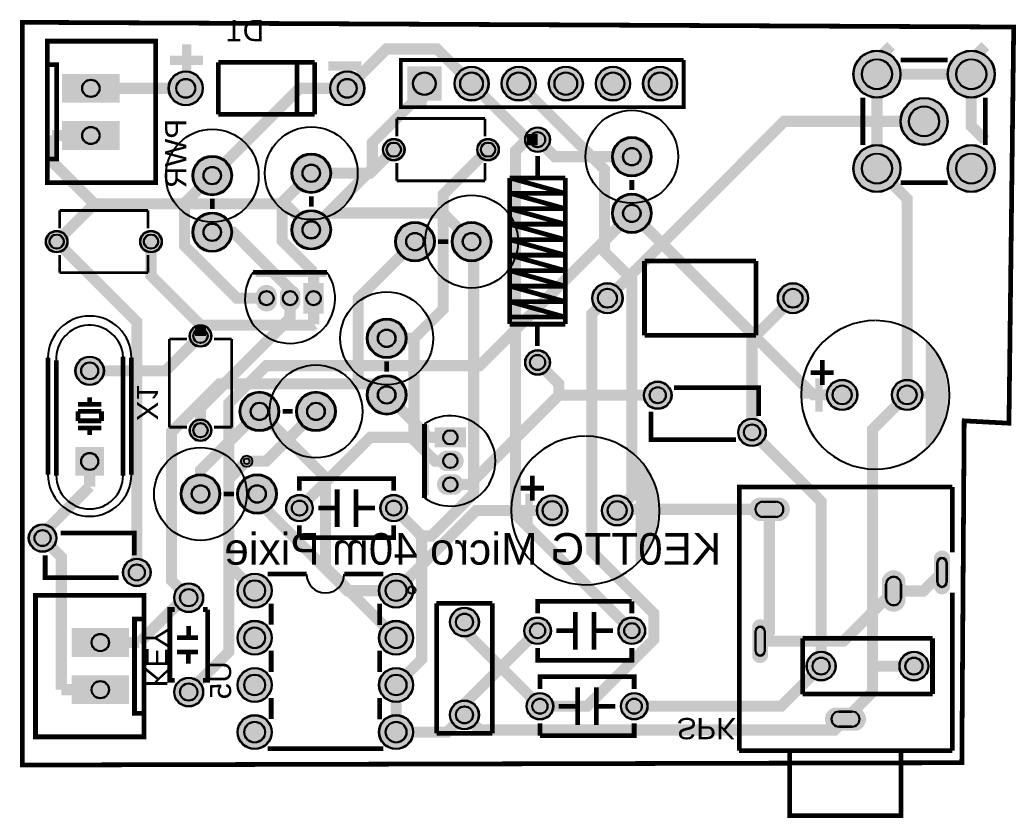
# Model space of a CAD drawing. Header units: millimetres. Extents: x 12.8 to 66.4, y 49.6 to 92.6.
import ezdxf

# ---------------------------------------------------------------- set-up
doc = ezdxf.new("R2010")
doc.units = ezdxf.units.MM
for name, color, linetype, true_color in [('BoardOutLine', 7, 'Continuous', 0xff00ff), ('BottomLayer', 7, 'Continuous', 0x0000ff), ('BottomSilkLayer', 7, 'Continuous', 0x66cc33), ('BottomSolderMaskLayer', 7, 'Continuous', 0xaa00ff), ('Document', 7, 'Continuous', 0xffffff), ('Hole', 7, 'Continuous', 0x222222), ('Multi-Layer', 7, 'Continuous', 0xc0c0c0), ('TopLayer', 7, 'Continuous', 0xff0000), ('TopSilkLayer', 7, 'Continuous', 0xffcc00), ('TopSolderMaskLayer', 7, 'Continuous', 0x800080)]:
    doc.layers.add(name, color=color, linetype=linetype, true_color=true_color)
doc.styles.get("Standard").update_dxf_attribs({"font": 'arial.ttf'})

msp = doc.modelspace()

# ---------------------------------------------------------------- hatches: boundary and pattern name
at = {"layer": 'BottomSolderMaskLayer'}
for points in [[(57.653, 89.662, 1), (60.204, 89.662, 1)], [(62.733, 89.662, 1), (65.284, 89.662, 1)], [(15.024, 89.675), (15.024, 88.125), (18.124, 88.125), (18.124, 89.675)], [(20.76, 88.9, 1), (22.61, 88.9, 1)], [(29.46, 88.9, 1), (31.31, 88.9, 1)], [(33.619, 90.08), (35.469, 90.08), (35.469, 88.229), (33.619, 88.229)], [(36.159, 89.154, 1), (38.009, 89.154, 1)], [(38.699, 89.154, 1), (40.549, 89.154, 1)], [(41.239, 89.154, 1), (43.089, 89.154, 1)], [(43.779, 89.154, 1), (45.629, 89.154, 1)], [(46.319, 89.154, 1), (48.169, 89.154, 1)], [(60.192, 87.122, 1), (62.743, 87.122, 1)], [(15.024, 87.135), (15.024, 85.585), (18.124, 85.585), (18.124, 87.135)], [(39.965, 86.137, 1), (41.315, 86.137, 1)], [(32.305, 85.598, 1), (33.481, 85.598, 1)], [(37.385, 85.598, 1), (38.561, 85.598, 1)], [(44.653, 85.217, 1), (46.787, 85.217, 1)], [(27.381, 84.328, 1), (29.515, 84.328, 1)], [(57.653, 84.582, 1), (60.204, 84.582, 1)], [(62.733, 84.582, 1), (65.284, 84.582, 1)], [(22.047, 84.201, 1), (24.181, 84.201, 1)], [(44.653, 82.169, 1), (46.787, 82.169, 1)], [(22.047, 81.153, 1), (24.181, 81.153, 1)], [(27.381, 81.28, 1), (29.515, 81.28, 1)], [(32.969, 80.645, 1), (35.103, 80.645, 1)], [(36.017, 80.645, 1), (38.151, 80.645, 1)], [(14.144, 80.645, 1), (15.32, 80.645, 1)], [(19.224, 80.645, 1), (20.4, 80.645, 1)], [(29.125, 76.772), (28.025, 76.772), (28.025, 78.423), (29.125, 78.423)], [(43.578, 77.597, 1), (45.228, 77.597, 1)], [(53.578, 77.597, 1), (55.228, 77.597, 1)], [(26.585, 77.313, -0.785398), (25.485, 77.313), (25.485, 77.881, -0.785398), (26.585, 77.881)], [(27.855, 77.313, -0.785398), (26.755, 77.313), (26.755, 77.881, -0.785398), (27.855, 77.881)], [(31.445, 75.438, 1), (33.579, 75.438, 1)], [(21.891, 75.565, 1), (23.067, 75.565, 1)], [(39.965, 74.137, 1), (41.315, 74.137, 1)], [(15.735, 73.687, 1), (17.285, 73.687, 1)], [(31.445, 72.39, 1), (33.579, 72.39, 1)], [(46.367, 72.374, 1), (47.867, 72.374, 1)], [(56.226, 72.39, 1), (57.876, 72.39, 1)], [(59.726, 72.39, 1), (61.377, 72.39, 1)], [(24.587, 71.501, 1), (26.721, 71.501, 1)], [(27.635, 71.501, 1), (29.769, 71.501, 1)], [(21.891, 70.485, 1), (23.067, 70.485, 1)], [(51.447, 70.374, 1), (52.947, 70.374, 1)], [(36.78, 70.646), (36.78, 69.562), (35.102, 69.562), (35.102, 70.646)], [(17.285, 68.032), (17.285, 69.583), (15.735, 69.583), (15.735, 68.032)], [(36.229, 69.385, -0.785398), (36.229, 68.284), (35.653, 68.284, -0.785398), (35.653, 69.385)], [(21.412, 67.056, 1), (23.546, 67.056, 1)], [(24.46, 67.056, 1), (26.594, 67.056, 1)], [(36.229, 68.115, -0.785398), (36.229, 67.014), (35.653, 67.014, -0.785398), (35.653, 68.115)], [(27.088, 66.294, 1), (28.538, 66.294, 1)], [(32.168, 66.294, 1), (33.618, 66.294, 1)], [(40.605, 66.167, 1), (42.255, 66.167, 1)], [(44.105, 66.167, 1), (45.756, 66.167, 1)], [(53.744, 66.854, -0.785398), (53.744, 65.603), (52.518, 65.603, -0.785398), (52.518, 66.854)], [(13.22, 64.679, 1), (14.72, 64.679, 1)], [(62.856, 61.979, -0.785398), (62.006, 61.979), (62.006, 63.68, -0.785398), (62.856, 63.68)], [(18.3, 62.829, 1), (19.8, 62.829, 1)], [(60.447, 61.203, -0.785398), (59.197, 61.203), (59.197, 62.454, -0.785398), (60.447, 62.454)], [(24.475, 61.849, 1), (26.325, 61.849, 1)], [(32.095, 61.849, 1), (33.945, 61.849, 1)], [(21.057, 61.468, 1), (22.631, 61.468, 1)], [(35.916, 60.158, 1), (37.49, 60.158, 1)], [(24.475, 59.309, 1), (26.325, 59.309, 1)], [(32.095, 59.309, 1), (33.945, 59.309, 1)], [(39.915, 59.69, 1), (41.365, 59.69, 1)], [(44.995, 59.69, 1), (46.445, 59.69, 1)], [(53.057, 58.279, -0.785398), (52.206, 58.279), (52.206, 59.981, -0.785398), (53.057, 59.981)], [(18.632, 58.28), (18.632, 59.83), (15.532, 59.83), (15.532, 58.28)], [(55.133, 57.785, 1), (56.708, 57.785, 1)], [(60.133, 57.785, 1), (61.708, 57.785, 1)], [(24.475, 56.769, 1), (26.325, 56.769, 1)], [(32.095, 56.769, 1), (33.945, 56.769, 1)], [(18.632, 55.74), (18.632, 57.29), (15.532, 57.29), (15.532, 55.74)], [(21.057, 56.388, 1), (22.631, 56.388, 1)], [(35.916, 55.158, 1), (37.49, 55.158, 1)], [(40.042, 55.626, 1), (41.492, 55.626, 1)], [(45.122, 55.626, 1), (46.572, 55.626, 1)], [(57.844, 55.555, -0.785398), (57.844, 54.304), (56.618, 54.304, -0.785398), (56.618, 55.555)], [(24.475, 54.229, 1), (26.325, 54.229, 1)], [(32.095, 54.229, 1), (33.945, 54.229, 1)]]:
    msp.add_hatch(color=256, dxfattribs=at).paths.add_polyline_path(points)
at = {"layer": 'Document'}
for points in [[(21.99, 89.493), (21.99, 91.271), (21.482, 91.271), (21.482, 89.493)], [(22.62, 90.659), (20.842, 90.659), (20.842, 90.151), (22.62, 90.151)], [(31.137, 90.351), (29.359, 90.351), (29.359, 89.843), (31.137, 89.843)], [(29.265, 78.747), (25.455, 78.747), (25.455, 79.001), (29.265, 79.001)], [(55.601, 72.89), (55.601, 71.49), (56.001, 71.49), (56.001, 73.09), (56.001, 73.29), (55.601, 73.29)], [(56.301, 72.59), (54.901, 72.59), (54.901, 72.19), (56.501, 72.19), (56.701, 72.19), (56.701, 72.59)], [(62.301, 72.59), (60.901, 72.59), (60.901, 72.19), (62.501, 72.19), (62.701, 72.19), (62.701, 72.59)], [(34.791, 70.794), (34.791, 66.984), (34.537, 66.984), (34.537, 70.794)], [(39.98, 66.667), (39.98, 65.267), (40.38, 65.267), (40.38, 66.867), (40.38, 67.067), (39.98, 67.067)], [(40.68, 66.367), (39.28, 66.367), (39.28, 65.967), (40.88, 65.967), (41.08, 65.967), (41.08, 66.367)], [(46.68, 66.367), (45.28, 66.367), (45.28, 65.967), (46.88, 65.967), (47.08, 65.967), (47.08, 66.367)], [(54.101, 53.228), (54.101, 49.728), (54.102, 49.712), (54.106, 49.695), (54.111, 49.68), (54.118, 49.665), (54.128, 49.651), (54.139, 49.638), (54.151, 49.627), (54.165, 49.618), (54.18, 49.611), (54.195, 49.606), (54.212, 49.602), (54.228, 49.601), (60.228, 49.601), (60.245, 49.602), (60.261, 49.606), (60.277, 49.611), (60.292, 49.618), (60.306, 49.627), (60.318, 49.638), (60.329, 49.651), (60.338, 49.665), (60.346, 49.68), (60.351, 49.695), (60.354, 49.712), (60.355, 49.728), (60.355, 53.228), (60.354, 53.245), (60.351, 53.261), (60.346, 53.277), (60.338, 53.292), (60.329, 53.306), (60.318, 53.318), (60.306, 53.329), (60.292, 53.338), (60.277, 53.346), (60.261, 53.351), (60.245, 53.354), (60.228, 53.355), (60.212, 53.354), (60.195, 53.351), (60.18, 53.346), (60.165, 53.338), (60.151, 53.329), (60.139, 53.318), (60.128, 53.306), (60.118, 53.292), (60.111, 53.277), (60.106, 53.261), (60.102, 53.245), (60.101, 53.228), (60.101, 49.855), (54.355, 49.855), (54.355, 53.228), (54.354, 53.245), (54.351, 53.261), (54.346, 53.277), (54.338, 53.292), (54.329, 53.306), (54.318, 53.318), (54.306, 53.329), (54.292, 53.338), (54.277, 53.346), (54.261, 53.351), (54.245, 53.354), (54.228, 53.355), (54.212, 53.354), (54.195, 53.351), (54.18, 53.346), (54.165, 53.338), (54.151, 53.329), (54.139, 53.318), (54.128, 53.306), (54.118, 53.292), (54.111, 53.277), (54.106, 53.261), (54.102, 53.245), (54.101, 53.228)]]:
    msp.add_hatch(color=256, dxfattribs=at).paths.add_polyline_path(points)
at = {"layer": 'Multi-Layer'}
for points in [[(57.678, 89.662, 1), (60.178, 89.662, 1)], [(62.758, 89.662, 1), (65.258, 89.662, 1)], [(15.074, 89.662), (15.074, 88.138), (18.074, 88.138), (18.074, 89.662)], [(20.785, 88.9, 1), (22.585, 88.9, 1)], [(29.485, 88.9, 1), (31.285, 88.9, 1)], [(33.644, 90.054), (35.444, 90.054), (35.444, 88.254), (33.644, 88.254)], [(36.184, 89.154, 1), (37.984, 89.154, 1)], [(38.724, 89.154, 1), (40.524, 89.154, 1)], [(41.264, 89.154, 1), (43.064, 89.154, 1)], [(43.804, 89.154, 1), (45.604, 89.154, 1)], [(46.344, 89.154, 1), (48.144, 89.154, 1)], [(60.218, 87.122, 1), (62.718, 87.122, 1)], [(15.074, 87.122), (15.074, 85.598), (18.074, 85.598), (18.074, 87.122)], [(39.99, 86.137, 1), (41.29, 86.137, 1)], [(32.331, 85.598, 1), (33.456, 85.598, 1)], [(37.411, 85.598, 1), (38.536, 85.598, 1)], [(44.704, 85.217, 1), (46.736, 85.217, 1)], [(27.432, 84.328, 1), (29.464, 84.328, 1)], [(57.678, 84.582, 1), (60.178, 84.582, 1)], [(62.758, 84.582, 1), (65.258, 84.582, 1)], [(22.098, 84.201, 1), (24.13, 84.201, 1)], [(44.704, 82.169, 1), (46.736, 82.169, 1)], [(22.098, 81.153, 1), (24.13, 81.153, 1)], [(27.432, 81.28, 1), (29.464, 81.28, 1)], [(33.02, 80.645, 1), (35.052, 80.645, 1)], [(36.068, 80.645, 1), (38.1, 80.645, 1)], [(14.17, 80.645, 1), (15.295, 80.645, 1)], [(19.25, 80.645, 1), (20.375, 80.645, 1)], [(29.1, 76.797), (28.05, 76.797), (28.05, 78.397), (29.1, 78.397)], [(43.603, 77.597, 1), (45.203, 77.597, 1)], [(53.603, 77.597, 1), (55.203, 77.597, 1)], [(26.56, 77.322, -0.785398), (25.51, 77.322), (25.51, 77.872, -0.785398), (26.56, 77.872)], [(27.83, 77.322, -0.785398), (26.78, 77.322), (26.78, 77.872, -0.785398), (27.83, 77.872)], [(31.496, 75.438, 1), (33.528, 75.438, 1)], [(21.917, 75.565, 1), (23.042, 75.565, 1)], [(39.99, 74.137, 1), (41.29, 74.137, 1)], [(15.76, 73.687, 1), (17.26, 73.687, 1)], [(31.496, 72.39, 1), (33.528, 72.39, 1)], [(46.392, 72.374, 1), (47.842, 72.374, 1)], [(56.251, 72.39, 1), (57.851, 72.39, 1)], [(59.751, 72.39, 1), (61.351, 72.39, 1)], [(24.638, 71.501, 1), (26.67, 71.501, 1)], [(27.686, 71.501, 1), (29.718, 71.501, 1)], [(21.917, 70.485, 1), (23.042, 70.485, 1)], [(51.472, 70.374, 1), (52.922, 70.374, 1)], [(36.741, 70.629), (36.741, 69.579), (35.141, 69.579), (35.141, 70.629)], [(17.26, 68.057), (17.26, 69.557), (15.76, 69.557), (15.76, 68.057)], [(36.216, 69.359, -0.785398), (36.216, 68.309), (35.666, 68.309, -0.785398), (35.666, 69.359)], [(21.463, 67.056, 1), (23.495, 67.056, 1)], [(24.511, 67.056, 1), (26.543, 67.056, 1)], [(36.216, 68.089, -0.785398), (36.216, 67.039), (35.666, 67.039, -0.785398), (35.666, 68.089)], [(27.113, 66.294, 1), (28.513, 66.294, 1)], [(32.193, 66.294, 1), (33.593, 66.294, 1)], [(40.63, 66.167, 1), (42.23, 66.167, 1)], [(44.13, 66.167, 1), (45.73, 66.167, 1)], [(53.731, 66.828, -0.785398), (53.731, 65.628), (52.531, 65.628, -0.785398), (52.531, 66.828)], [(13.245, 64.679, 1), (14.695, 64.679, 1)], [(62.831, 62.029, -0.785398), (62.031, 62.029), (62.031, 63.629, -0.785398), (62.831, 63.629)], [(18.325, 62.829, 1), (19.775, 62.829, 1)], [(60.422, 61.228, -0.785398), (59.222, 61.228), (59.222, 62.428, -0.785398), (60.422, 62.428)], [(24.5, 61.849, 1), (26.3, 61.849, 1)], [(32.12, 61.849, 1), (33.92, 61.849, 1)], [(21.082, 61.468, 1), (22.606, 61.468, 1)], [(35.941, 60.158, 1), (37.465, 60.158, 1)], [(24.5, 59.309, 1), (26.3, 59.309, 1)], [(32.12, 59.309, 1), (33.92, 59.309, 1)], [(39.94, 59.69, 1), (41.34, 59.69, 1)], [(45.02, 59.69, 1), (46.42, 59.69, 1)], [(53.031, 58.33, -0.785398), (52.231, 58.33), (52.231, 59.93, -0.785398), (53.031, 59.93)], [(18.582, 58.293), (18.582, 59.817), (15.582, 59.817), (15.582, 58.293)], [(55.158, 57.785, 1), (56.682, 57.785, 1)], [(60.158, 57.785, 1), (61.682, 57.785, 1)], [(24.5, 56.769, 1), (26.3, 56.769, 1)], [(32.12, 56.769, 1), (33.92, 56.769, 1)], [(18.582, 55.753), (18.582, 57.277), (15.582, 57.277), (15.582, 55.753)], [(21.082, 56.388, 1), (22.606, 56.388, 1)], [(35.941, 55.158, 1), (37.465, 55.158, 1)], [(40.067, 55.626, 1), (41.467, 55.626, 1)], [(45.147, 55.626, 1), (46.547, 55.626, 1)], [(57.831, 55.53, -0.785398), (57.831, 54.33), (56.631, 54.33, -0.785398), (56.631, 55.53)], [(24.5, 54.229, 1), (26.3, 54.229, 1)], [(32.12, 54.229, 1), (33.92, 54.229, 1)]]:
    msp.add_hatch(color=256, dxfattribs=at).paths.add_polyline_path(points)
at = {"layer": 'TopSilkLayer'}
for points in [[(61.551, 69.39), (61.616, 69.459), (61.679, 69.53), (61.74, 69.602), (61.8, 69.675), (61.858, 69.75), (61.915, 69.825), (61.97, 69.902), (62.023, 69.981), (62.074, 70.06), (62.124, 70.14), (62.172, 70.222), (62.218, 70.304), (62.263, 70.388), (62.305, 70.472), (62.346, 70.558), (62.385, 70.644), (62.422, 70.731), (62.457, 70.819), (62.491, 70.907), (62.522, 70.996), (62.551, 71.086), (62.579, 71.177), (62.604, 71.268), (62.627, 71.36), (62.649, 71.452), (62.668, 71.544), (62.685, 71.637), (62.701, 71.731), (62.714, 71.824), (62.725, 71.918), (62.735, 72.012), (62.742, 72.107), (62.747, 72.201), (62.75, 72.296), (62.751, 72.39), (62.75, 72.485), (62.747, 72.579), (62.742, 72.674), (62.735, 72.768), (62.725, 72.862), (62.714, 72.956), (62.701, 73.05), (62.685, 73.143), (62.668, 73.236), (62.649, 73.329), (62.627, 73.421), (62.604, 73.512), (62.579, 73.603), (62.551, 73.694), (62.522, 73.784), (62.491, 73.873), (62.457, 73.962), (62.422, 74.05), (62.385, 74.137), (62.346, 74.223), (62.305, 74.308), (62.263, 74.393), (62.218, 74.476), (62.172, 74.559), (62.124, 74.64), (62.074, 74.72), (62.023, 74.8), (61.97, 74.878), (61.915, 74.955), (61.858, 75.031), (61.8, 75.105), (61.74, 75.178), (61.679, 75.25), (61.616, 75.321), (61.551, 75.39)], [(45.93, 63.167), (45.995, 63.236), (46.058, 63.307), (46.119, 63.379), (46.179, 63.452), (46.237, 63.527), (46.294, 63.602), (46.349, 63.679), (46.402, 63.758), (46.453, 63.837), (46.503, 63.917), (46.551, 63.999), (46.597, 64.081), (46.642, 64.165), (46.684, 64.249), (46.725, 64.335), (46.764, 64.421), (46.801, 64.508), (46.836, 64.596), (46.87, 64.684), (46.901, 64.773), (46.93, 64.863), (46.957, 64.954), (46.983, 65.045), (47.006, 65.137), (47.028, 65.229), (47.047, 65.321), (47.064, 65.414), (47.08, 65.508), (47.093, 65.601), (47.104, 65.695), (47.114, 65.789), (47.121, 65.884), (47.126, 65.978), (47.129, 66.073), (47.13, 66.167), (47.129, 66.262), (47.126, 66.356), (47.121, 66.451), (47.114, 66.545), (47.104, 66.639), (47.093, 66.733), (47.08, 66.827), (47.064, 66.92), (47.047, 67.013), (47.028, 67.106), (47.006, 67.198), (46.983, 67.289), (46.957, 67.38), (46.93, 67.471), (46.901, 67.561), (46.87, 67.65), (46.836, 67.739), (46.801, 67.826), (46.764, 67.914), (46.725, 68), (46.684, 68.085), (46.642, 68.17), (46.597, 68.253), (46.551, 68.335), (46.503, 68.417), (46.453, 68.497), (46.402, 68.577), (46.349, 68.655), (46.294, 68.732), (46.237, 68.808), (46.179, 68.882), (46.119, 68.955), (46.058, 69.027), (45.995, 69.098), (45.93, 69.167)]]:
    msp.add_hatch(color=256, dxfattribs=at).paths.add_polyline_path(points)
at = {"layer": 'TopSolderMaskLayer'}
for points in [[(57.653, 89.662, 1), (60.204, 89.662, 1)], [(62.733, 89.662, 1), (65.284, 89.662, 1)], [(15.024, 89.675), (15.024, 88.125), (18.124, 88.125), (18.124, 89.675)], [(20.76, 88.9, 1), (22.61, 88.9, 1)], [(29.46, 88.9, 1), (31.31, 88.9, 1)], [(33.619, 90.08), (35.469, 90.08), (35.469, 88.229), (33.619, 88.229)], [(36.159, 89.154, 1), (38.009, 89.154, 1)], [(38.699, 89.154, 1), (40.549, 89.154, 1)], [(41.239, 89.154, 1), (43.089, 89.154, 1)], [(43.779, 89.154, 1), (45.629, 89.154, 1)], [(46.319, 89.154, 1), (48.169, 89.154, 1)], [(60.192, 87.122, 1), (62.743, 87.122, 1)], [(15.024, 87.135), (15.024, 85.585), (18.124, 85.585), (18.124, 87.135)], [(39.965, 86.137, 1), (41.315, 86.137, 1)], [(32.305, 85.598, 1), (33.481, 85.598, 1)], [(37.385, 85.598, 1), (38.561, 85.598, 1)], [(44.653, 85.217, 1), (46.787, 85.217, 1)], [(27.381, 84.328, 1), (29.515, 84.328, 1)], [(57.653, 84.582, 1), (60.204, 84.582, 1)], [(62.733, 84.582, 1), (65.284, 84.582, 1)], [(22.047, 84.201, 1), (24.181, 84.201, 1)], [(44.653, 82.169, 1), (46.787, 82.169, 1)], [(22.047, 81.153, 1), (24.181, 81.153, 1)], [(27.381, 81.28, 1), (29.515, 81.28, 1)], [(32.969, 80.645, 1), (35.103, 80.645, 1)], [(36.017, 80.645, 1), (38.151, 80.645, 1)], [(14.144, 80.645, 1), (15.32, 80.645, 1)], [(19.224, 80.645, 1), (20.4, 80.645, 1)], [(29.125, 76.772), (28.025, 76.772), (28.025, 78.423), (29.125, 78.423)], [(43.578, 77.597, 1), (45.228, 77.597, 1)], [(53.578, 77.597, 1), (55.228, 77.597, 1)], [(26.585, 77.313, -0.785398), (25.485, 77.313), (25.485, 77.881, -0.785398), (26.585, 77.881)], [(27.855, 77.313, -0.785398), (26.755, 77.313), (26.755, 77.881, -0.785398), (27.855, 77.881)], [(31.445, 75.438, 1), (33.579, 75.438, 1)], [(21.891, 75.565, 1), (23.067, 75.565, 1)], [(39.965, 74.137, 1), (41.315, 74.137, 1)], [(15.735, 73.687, 1), (17.285, 73.687, 1)], [(31.445, 72.39, 1), (33.579, 72.39, 1)], [(46.367, 72.374, 1), (47.867, 72.374, 1)], [(56.226, 72.39, 1), (57.876, 72.39, 1)], [(59.726, 72.39, 1), (61.377, 72.39, 1)], [(24.587, 71.501, 1), (26.721, 71.501, 1)], [(27.635, 71.501, 1), (29.769, 71.501, 1)], [(21.891, 70.485, 1), (23.067, 70.485, 1)], [(51.447, 70.374, 1), (52.947, 70.374, 1)], [(36.78, 70.646), (36.78, 69.562), (35.102, 69.562), (35.102, 70.646)], [(17.285, 68.032), (17.285, 69.583), (15.735, 69.583), (15.735, 68.032)], [(36.229, 69.385, -0.785398), (36.229, 68.284), (35.653, 68.284, -0.785398), (35.653, 69.385)], [(21.412, 67.056, 1), (23.546, 67.056, 1)], [(24.46, 67.056, 1), (26.594, 67.056, 1)], [(36.229, 68.115, -0.785398), (36.229, 67.014), (35.653, 67.014, -0.785398), (35.653, 68.115)], [(27.088, 66.294, 1), (28.538, 66.294, 1)], [(32.168, 66.294, 1), (33.618, 66.294, 1)], [(40.605, 66.167, 1), (42.255, 66.167, 1)], [(44.105, 66.167, 1), (45.756, 66.167, 1)], [(53.744, 66.854, -0.785398), (53.744, 65.603), (52.518, 65.603, -0.785398), (52.518, 66.854)], [(13.22, 64.679, 1), (14.72, 64.679, 1)], [(62.856, 61.979, -0.785398), (62.006, 61.979), (62.006, 63.68, -0.785398), (62.856, 63.68)], [(18.3, 62.829, 1), (19.8, 62.829, 1)], [(60.447, 61.203, -0.785398), (59.197, 61.203), (59.197, 62.454, -0.785398), (60.447, 62.454)], [(24.475, 61.849, 1), (26.325, 61.849, 1)], [(32.095, 61.849, 1), (33.945, 61.849, 1)], [(21.057, 61.468, 1), (22.631, 61.468, 1)], [(35.916, 60.158, 1), (37.49, 60.158, 1)], [(24.475, 59.309, 1), (26.325, 59.309, 1)], [(32.095, 59.309, 1), (33.945, 59.309, 1)], [(39.915, 59.69, 1), (41.365, 59.69, 1)], [(44.995, 59.69, 1), (46.445, 59.69, 1)], [(53.057, 58.279, -0.785398), (52.206, 58.279), (52.206, 59.981, -0.785398), (53.057, 59.981)], [(18.632, 58.28), (18.632, 59.83), (15.532, 59.83), (15.532, 58.28)], [(55.133, 57.785, 1), (56.708, 57.785, 1)], [(60.133, 57.785, 1), (61.708, 57.785, 1)], [(24.475, 56.769, 1), (26.325, 56.769, 1)], [(32.095, 56.769, 1), (33.945, 56.769, 1)], [(18.632, 55.74), (18.632, 57.29), (15.532, 57.29), (15.532, 55.74)], [(21.057, 56.388, 1), (22.631, 56.388, 1)], [(35.916, 55.158, 1), (37.49, 55.158, 1)], [(40.042, 55.626, 1), (41.492, 55.626, 1)], [(45.122, 55.626, 1), (46.572, 55.626, 1)], [(57.844, 55.555, -0.785398), (57.844, 54.304), (56.618, 54.304, -0.785398), (56.618, 55.555)], [(24.475, 54.229, 1), (26.325, 54.229, 1)], [(32.095, 54.229, 1), (33.945, 54.229, 1)]]:
    msp.add_hatch(color=256, dxfattribs=at).paths.add_polyline_path(points)

# ---------------------------------------------------------------- linework, layer by layer
at = {"layer": 'BoardOutLine', "const_width": 0.254}
msp.add_lwpolyline([(12.878, 92.456), (66.294, 92.202), (66.04, 70.866), (63.627, 70.993), (63.5, 52.578), (61.722, 52.578), (12.878, 52.456), (12.878, 92.456)], close=True, dxfattribs=at)
at = {"layer": 'BottomLayer', "const_width": 0.6}
for points in [[(58.928, 84.582), (58.928, 90.424), (59.69, 91.186)], [(64.008, 89.662), (64.008, 86.868), (64.77, 86.106)], [(34.544, 89.154), (34.544, 88.288), (34.671, 88.162)], [(40.065, 86.137), (40.065, 86.173), (37.084, 89.154)], [(44.93, 66.167), (45.718, 66.956), (45.718, 78.627), (44.25, 80.096), (44.25, 84.528), (39.624, 89.154)], [(28.448, 81.28), (31.739, 84.571), (31.739, 85.98), (33.921, 88.162), (34.671, 88.162)], [(45.72, 59.69), (39.455, 65.955), (39.455, 85.527), (40.065, 86.137)], [(40.065, 86.137), (40.64, 86.137)], [(37.973, 85.598), (35.56, 83.185), (35.56, 77.016), (33.982, 75.438)], [(60.551, 72.39), (60.551, 82.959), (58.928, 84.582)], [(23.114, 84.201), (21.621, 82.708), (21.621, 80.416), (24.44, 77.597), (26.035, 77.597)], [(28.448, 84.328), (26.879, 82.759), (26.879, 80.694), (28.575, 78.998)], [(45.72, 82.169), (55.499, 72.39), (57.051, 72.39)], [(23.114, 81.153), (24.235, 81.153), (27.305, 78.083), (27.305, 77.597)], [(19.05, 62.829), (19.05, 76.327), (14.732, 80.645)], [(19.812, 80.645), (19.812, 78.81), (22.479, 76.143)], [(30.971, 72.982), (30.971, 77.581), (34.036, 80.645)], [(34.397, 64.79), (34.92, 64.79), (37.195, 67.065), (37.195, 80.534), (37.084, 80.645)], [(28.575, 77.597), (28.575, 78.998)], [(28.575, 77.597), (28.575, 76.196)], [(40.767, 55.626), (43.312, 55.626), (46.908, 59.223), (46.908, 60.616), (43.568, 63.956), (43.568, 76.762), (44.403, 77.597)], [(22.479, 76.143), (28.521, 76.143), (28.575, 76.196)], [(22.479, 75.565), (22.479, 76.143)], [(33.982, 75.438), (32.512, 75.438)], [(33.982, 75.438), (33.982, 69.959), (35.107, 68.834), (35.941, 68.834)], [(21.844, 61.468), (20.923, 62.389), (20.923, 70.399), (23.506, 72.982), (30.971, 72.982)], [(30.971, 72.982), (31.92, 72.982), (32.512, 72.39)], [(58.686, 57.785), (58.686, 70.526), (60.551, 72.39)], [(22.479, 67.056), (22.479, 68.326), (25.654, 71.501)], [(25.654, 71.501), (29.21, 67.945), (29.21, 63.119), (33.02, 59.309)], [(52.197, 70.374), (55.92, 66.651), (55.92, 57.785)], [(16.51, 68.807), (16.51, 67.457)], [(24.968, 68.818), (24.003, 67.853), (24.003, 58.547), (21.844, 56.388)], [(16.51, 67.457), (13.97, 64.917), (13.97, 64.679)], [(32.893, 66.294), (34.397, 64.79)], [(52.631, 59.13), (53.131, 59.63), (53.131, 66.228)], [(14.981, 56.515), (14.981, 63.668), (13.97, 64.679)], [(34.397, 64.79), (34.397, 58.146), (33.02, 56.769)], [(40.64, 59.69), (36.703, 55.753), (36.703, 55.158)], [(57.231, 54.93), (58.686, 56.385), (58.686, 57.785)], [(58.686, 57.785), (60.92, 57.785)], [(33.02, 54.229), (33.02, 56.769)], [(17.081, 56.515), (14.981, 56.515)]]:
    msp.add_lwpolyline(points, dxfattribs=at)
at = {"layer": 'BottomSilkLayer', "const_width": 0.254}
for points in [[(14.224, 91.44), (14.224, 83.82), (20.066, 83.82), (20.066, 91.44), (14.224, 91.44)], [(19.431, 53.975), (19.431, 61.595), (13.589, 61.595), (13.589, 53.975), (19.431, 53.975)]]:
    msp.add_lwpolyline(points, close=True, dxfattribs=at)
for points in [[(14.224, 90.17), (14.732, 90.17), (14.732, 85.09), (14.224, 85.09)], [(28.635, 90.3), (23.435, 90.3)], [(23.435, 90.3), (23.435, 87.5)], [(27.676, 90.3), (27.676, 87.5)], [(28.635, 90.3), (28.635, 87.5)], [(28.635, 87.5), (23.435, 87.5)], [(14.26, 68.097), (14.26, 74.397)], [(14.71, 74.247), (14.71, 68.047)], [(18.31, 68.047), (18.31, 74.447)], [(18.76, 74.397), (18.76, 68.097)], [(16.51, 71.882), (15.875, 71.882)], [(16.51, 71.882), (16.51, 72.263)], [(17.145, 71.882), (16.51, 71.882)], [(15.875, 70.993), (15.875, 71.501)], [(15.875, 71.501), (17.145, 71.501)], [(17.145, 71.501), (17.145, 70.993)], [(17.145, 70.993), (15.875, 70.993)], [(16.51, 70.612), (15.875, 70.612)], [(17.145, 70.612), (16.51, 70.612)], [(16.51, 70.612), (16.51, 70.231)], [(51.516, 53.228), (51.516, 67.428), (62.991, 67.428)], [(62.991, 63.918), (62.991, 67.428)], [(28.193, 62.739), (26.097, 62.739)], [(30.225, 62.739), (32.324, 62.739)], [(62.991, 53.228), (62.991, 61.741)], [(26.288, 61.15), (26.288, 60.008)], [(32.13, 61.152), (32.13, 60.006)], [(19.431, 55.245), (18.923, 55.245), (18.923, 60.325), (19.431, 60.325)], [(26.288, 58.61), (26.288, 57.468)], [(32.13, 58.612), (32.13, 57.466)], [(26.288, 56.07), (26.288, 54.928)], [(32.13, 56.072), (32.13, 54.926)], [(26.097, 53.339), (32.324, 53.339)], [(62.991, 53.228), (51.491, 53.228)], [(54.228, 53.228), (54.228, 49.728), (60.228, 49.728), (60.228, 53.228)]]:
    msp.add_lwpolyline(points, dxfattribs=at)
at = {"layer": 'BottomSilkLayer'}
for centre, radius, start, end in [((16.51, 74.389), 2.25, 0.1876, 179.8027), ((16.51, 74.34), 1.803, 3.392, 182.9742), ((16.51, 68.105), 2.25, 180.1876, 359.8027), ((16.51, 68.047), 1.8, 179.9935, 359.9935), ((29.209, 62.739), 1.016, 180, 0)]:
    msp.add_arc(centre, radius, start, end, dxfattribs=at)
at = {"layer": 'BottomSolderMaskLayer'}
for points in [[(53.489, 66.637), (52.774, 66.637)], [(53.489, 65.82), (52.774, 65.82)], [(62.176, 62.298), (62.176, 63.361)], [(62.686, 62.298), (62.686, 63.361)], [(59.413, 61.463), (59.413, 62.193)], [(60.23, 61.463), (60.23, 62.193)], [(52.376, 58.598), (52.376, 59.662)], [(52.886, 58.598), (52.886, 59.662)], [(57.589, 55.338), (56.874, 55.338)], [(57.589, 54.521), (56.874, 54.521)]]:
    msp.add_lwpolyline(points, close=True, dxfattribs=at)
for centre, radius in [((58.928, 89.662), 1.275), ((64.008, 89.662), 1.275), ((58.928, 89.662), 0.816), ((64.008, 89.662), 0.816), ((21.685, 88.9), 0.925), ((30.385, 88.9), 0.925), ((34.544, 89.154), 0.617), ((37.084, 89.154), 0.925), ((37.084, 89.154), 0.617), ((39.624, 89.154), 0.925), ((39.624, 89.154), 0.617), ((42.164, 89.154), 0.925), ((42.164, 89.154), 0.617), ((44.704, 89.154), 0.925), ((44.704, 89.154), 0.617), ((47.244, 89.154), 0.925), ((47.244, 89.154), 0.617), ((16.574, 88.9), 0.472), ((21.685, 88.9), 0.514), ((30.385, 88.9), 0.514), ((61.468, 87.122), 1.275), ((61.468, 87.122), 0.816), ((16.574, 86.36), 0.472), ((40.64, 86.137), 0.675), ((40.64, 86.137), 0.415), ((32.893, 85.598), 0.588), ((32.893, 85.598), 0.392), ((37.973, 85.598), 0.588), ((37.973, 85.598), 0.392), ((45.72, 85.217), 1.067), ((28.448, 84.328), 1.067), ((45.72, 85.217), 0.48), ((58.928, 84.582), 1.275), ((58.928, 84.582), 0.816), ((64.008, 84.582), 1.275), ((64.008, 84.582), 0.816), ((23.114, 84.201), 1.067), ((28.448, 84.328), 0.48), ((23.114, 84.201), 0.48), ((45.72, 82.169), 1.067), ((23.114, 81.153), 1.067), ((28.448, 81.28), 1.067), ((45.72, 82.169), 0.48), ((23.114, 81.153), 0.48), ((28.448, 81.28), 0.48), ((34.036, 80.645), 1.067), ((37.084, 80.645), 1.067), ((14.732, 80.645), 0.588), ((19.812, 80.645), 0.588), ((34.036, 80.645), 0.48), ((37.084, 80.645), 0.48), ((14.732, 80.645), 0.392), ((19.812, 80.645), 0.392), ((44.403, 77.597), 0.825), ((54.403, 77.597), 0.825), ((26.035, 77.597), 0.393), ((27.305, 77.597), 0.393), ((28.575, 77.597), 0.393), ((44.403, 77.597), 0.516), ((54.403, 77.597), 0.516), ((32.512, 75.438), 1.067), ((22.479, 75.565), 0.588), ((22.479, 75.565), 0.392), ((32.512, 75.438), 0.48), ((40.64, 74.137), 0.675), ((16.51, 73.687), 0.775), ((16.51, 73.687), 0.465), ((40.64, 74.137), 0.415), ((32.512, 72.39), 1.067), ((47.117, 72.374), 0.75), ((57.051, 72.39), 0.825), ((60.551, 72.39), 0.825), ((25.654, 71.501), 1.067), ((28.702, 71.501), 1.067), ((32.512, 72.39), 0.48), ((47.117, 72.374), 0.44), ((57.051, 72.39), 0.516), ((60.551, 72.39), 0.516), ((25.654, 71.501), 0.48), ((28.702, 71.501), 0.48), ((22.479, 70.485), 0.588), ((22.479, 70.485), 0.392), ((52.197, 70.374), 0.75), ((35.941, 70.104), 0.393), ((52.197, 70.374), 0.44), ((16.51, 68.807), 0.465), ((35.941, 68.834), 0.393), ((22.479, 67.056), 1.067), ((25.527, 67.056), 1.067), ((35.941, 67.564), 0.393), ((22.479, 67.056), 0.48), ((25.527, 67.056), 0.48), ((27.813, 66.294), 0.725), ((27.813, 66.294), 0.415), ((32.893, 66.294), 0.725), ((32.893, 66.294), 0.415), ((41.43, 66.167), 0.825), ((41.43, 66.167), 0.516), ((44.93, 66.167), 0.825), ((44.93, 66.167), 0.516), ((13.97, 64.679), 0.75), ((13.97, 64.679), 0.44), ((19.05, 62.829), 0.75), ((19.05, 62.829), 0.44), ((25.4, 61.849), 0.925), ((25.4, 61.849), 0.566), ((33.02, 61.849), 0.925), ((33.02, 61.849), 0.566), ((21.844, 61.468), 0.787), ((21.844, 61.468), 0.472), ((36.703, 60.158), 0.787), ((25.4, 59.309), 0.925), ((33.02, 59.309), 0.925), ((36.703, 60.158), 0.465), ((40.64, 59.69), 0.725), ((45.72, 59.69), 0.725), ((25.4, 59.309), 0.566), ((33.02, 59.309), 0.566), ((40.64, 59.69), 0.415), ((45.72, 59.69), 0.415), ((17.082, 59.055), 0.472), ((55.92, 57.785), 0.787), ((60.92, 57.785), 0.787), ((55.92, 57.785), 0.465), ((60.92, 57.785), 0.465), ((25.4, 56.769), 0.925), ((33.02, 56.769), 0.925), ((17.082, 56.515), 0.472), ((21.844, 56.388), 0.787), ((25.4, 56.769), 0.566), ((33.02, 56.769), 0.566), ((21.844, 56.388), 0.472), ((36.703, 55.158), 0.787), ((40.767, 55.626), 0.725), ((40.767, 55.626), 0.415), ((45.847, 55.626), 0.725), ((45.847, 55.626), 0.415), ((36.703, 55.158), 0.465), ((25.4, 54.229), 0.925), ((25.4, 54.229), 0.566), ((33.02, 54.229), 0.925), ((33.02, 54.229), 0.566)]:
    msp.add_circle(centre, radius, dxfattribs=at)
for centre, radius, start, end in [((52.774, 66.228), 0.408, 90, 270), ((53.489, 66.228), 0.408, 270, 90), ((62.431, 63.361), 0.255, 360, 540), ((59.822, 62.193), 0.408, 360, 540), ((62.431, 62.298), 0.255, 540, 360), ((59.822, 61.463), 0.408, 540, 360), ((52.631, 59.662), 0.255, 360, 540), ((52.631, 58.598), 0.255, 540, 360), ((56.874, 54.93), 0.408, 90, 270), ((57.589, 54.93), 0.408, 270, 90)]:
    msp.add_arc(centre, radius, start, end, dxfattribs=at)
at = {"layer": 'Document'}
msp.add_circle((33.87, 61.879), 0.2, dxfattribs=at)
at = {"layer": 'Hole'}
msp.add_circle((24.968, 68.818), 0.153, dxfattribs=at)
at = {"layer": 'Multi-Layer'}
for points in [[(53.481, 66.628), (52.781, 66.628)], [(53.481, 65.828), (52.781, 65.828)], [(62.181, 62.329), (62.181, 63.329)], [(62.681, 62.329), (62.681, 63.329)], [(59.422, 61.478), (59.422, 62.178)], [(60.222, 61.478), (60.222, 62.178)], [(52.381, 58.63), (52.381, 59.63)], [(52.881, 58.63), (52.881, 59.63)], [(57.581, 55.33), (56.881, 55.33)], [(57.581, 54.53), (56.881, 54.53)]]:
    msp.add_lwpolyline(points, close=True, dxfattribs=at)
for centre, radius in [((58.928, 89.662), 1.25), ((64.008, 89.662), 1.25), ((58.928, 89.662), 0.8), ((64.008, 89.662), 0.8), ((21.685, 88.9), 0.9), ((30.385, 88.9), 0.9), ((34.544, 89.154), 0.6), ((37.084, 89.154), 0.9), ((37.084, 89.154), 0.6), ((39.624, 89.154), 0.9), ((39.624, 89.154), 0.6), ((42.164, 89.154), 0.9), ((42.164, 89.154), 0.6), ((44.704, 89.154), 0.9), ((44.704, 89.154), 0.6), ((47.244, 89.154), 0.9), ((47.244, 89.154), 0.6), ((16.574, 88.9), 0.457), ((21.685, 88.9), 0.5), ((30.385, 88.9), 0.5), ((61.468, 87.122), 1.25), ((61.468, 87.122), 0.8), ((16.574, 86.36), 0.457), ((40.64, 86.137), 0.65), ((40.64, 86.137), 0.4), ((32.893, 85.598), 0.562), ((32.893, 85.598), 0.375), ((37.973, 85.598), 0.562), ((37.973, 85.598), 0.375), ((45.72, 85.217), 1.016), ((28.448, 84.328), 1.016), ((45.72, 85.217), 0.457), ((58.928, 84.582), 1.25), ((58.928, 84.582), 0.8), ((64.008, 84.582), 1.25), ((64.008, 84.582), 0.8), ((23.114, 84.201), 1.016), ((23.114, 84.201), 0.457), ((28.448, 84.328), 0.457), ((45.72, 82.169), 1.016), ((23.114, 81.153), 1.016), ((28.448, 81.28), 1.016), ((45.72, 82.169), 0.457), ((23.114, 81.153), 0.457), ((28.448, 81.28), 0.457), ((34.036, 80.645), 1.016), ((37.084, 80.645), 1.016), ((14.732, 80.645), 0.562), ((19.812, 80.645), 0.562), ((34.036, 80.645), 0.457), ((37.084, 80.645), 0.457), ((14.732, 80.645), 0.375), ((19.812, 80.645), 0.375), ((44.403, 77.597), 0.8), ((54.403, 77.597), 0.8), ((26.035, 77.597), 0.375), ((27.305, 77.597), 0.375), ((28.575, 77.597), 0.375), ((44.403, 77.597), 0.5), ((54.403, 77.597), 0.5), ((32.512, 75.438), 1.016), ((22.479, 75.565), 0.562), ((22.479, 75.565), 0.375), ((32.512, 75.438), 0.457), ((40.64, 74.137), 0.65), ((16.51, 73.687), 0.75), ((16.51, 73.687), 0.45), ((40.64, 74.137), 0.4), ((32.512, 72.39), 1.016), ((47.117, 72.374), 0.725), ((57.051, 72.39), 0.8), ((60.551, 72.39), 0.8), ((25.654, 71.501), 1.016), ((28.702, 71.501), 1.016), ((32.512, 72.39), 0.457), ((47.117, 72.374), 0.425), ((57.051, 72.39), 0.5), ((60.551, 72.39), 0.5), ((25.654, 71.501), 0.457), ((28.702, 71.501), 0.457), ((22.479, 70.485), 0.562), ((22.479, 70.485), 0.375), ((52.197, 70.374), 0.725), ((35.941, 70.104), 0.375), ((52.197, 70.374), 0.425), ((16.51, 68.807), 0.45), ((24.968, 68.818), 0.305), ((35.941, 68.834), 0.375), ((22.479, 67.056), 1.016), ((25.527, 67.056), 1.016), ((35.941, 67.564), 0.375), ((22.479, 67.056), 0.457), ((25.527, 67.056), 0.457), ((27.813, 66.294), 0.7), ((27.813, 66.294), 0.4), ((32.893, 66.294), 0.7), ((32.893, 66.294), 0.4), ((41.43, 66.167), 0.8), ((41.43, 66.167), 0.5), ((44.93, 66.167), 0.8), ((44.93, 66.167), 0.5), ((13.97, 64.679), 0.725), ((13.97, 64.679), 0.425), ((19.05, 62.829), 0.725), ((19.05, 62.829), 0.425), ((25.4, 61.849), 0.9), ((25.4, 61.849), 0.55), ((33.02, 61.849), 0.9), ((33.02, 61.849), 0.55), ((21.844, 61.468), 0.762), ((21.844, 61.468), 0.457), ((36.703, 60.158), 0.762), ((25.4, 59.309), 0.9), ((33.02, 59.309), 0.9), ((36.703, 60.158), 0.45), ((40.64, 59.69), 0.7), ((45.72, 59.69), 0.7), ((25.4, 59.309), 0.55), ((33.02, 59.309), 0.55), ((40.64, 59.69), 0.4), ((45.72, 59.69), 0.4), ((17.082, 59.055), 0.457), ((55.92, 57.785), 0.762), ((60.92, 57.785), 0.762), ((55.92, 57.785), 0.45), ((60.92, 57.785), 0.45), ((25.4, 56.769), 0.9), ((33.02, 56.769), 0.9), ((17.082, 56.515), 0.457), ((21.844, 56.388), 0.762), ((25.4, 56.769), 0.55), ((33.02, 56.769), 0.55), ((21.844, 56.388), 0.457), ((36.703, 55.158), 0.762), ((40.767, 55.626), 0.7), ((40.767, 55.626), 0.4), ((45.847, 55.626), 0.7), ((45.847, 55.626), 0.4), ((36.703, 55.158), 0.45), ((25.4, 54.229), 0.9), ((25.4, 54.229), 0.55), ((33.02, 54.229), 0.9), ((33.02, 54.229), 0.55)]:
    msp.add_circle(centre, radius, dxfattribs=at)
for centre, radius, start, end in [((52.781, 66.228), 0.4, 90, 270), ((53.481, 66.228), 0.4, 270, 90), ((62.431, 63.329), 0.25, 360, 540), ((59.822, 62.178), 0.4, 360, 540), ((62.431, 62.329), 0.25, 540, 360), ((59.822, 61.478), 0.4, 540, 360), ((52.631, 59.63), 0.25, 360, 540), ((52.631, 58.63), 0.25, 540, 360), ((56.881, 54.93), 0.4, 90, 270), ((57.581, 54.93), 0.4, 270, 90)]:
    msp.add_arc(centre, radius, start, end, dxfattribs=at)
at = {"layer": 'TopLayer', "const_width": 0.6}
for points in [[(30.385, 88.9), (32.501, 91.016), (35.222, 91.016), (37.084, 89.154)], [(58.928, 89.662), (63.246, 89.662), (64.77, 91.186)], [(16.573, 88.9), (18.674, 88.9)], [(21.685, 88.9), (18.674, 88.9), (18.674, 88.9)], [(23.114, 84.201), (27.813, 88.9), (30.385, 88.9)], [(44.403, 77.597), (53.928, 87.122), (61.468, 87.122)], [(16.764, 82.677), (14.473, 84.968), (14.473, 86.36)], [(16.573, 86.36), (14.473, 86.36)], [(45.72, 85.217), (41.56, 85.217), (40.64, 86.137)], [(28.448, 84.328), (31.623, 84.328), (32.893, 85.598)], [(14.732, 80.645), (16.764, 82.677)], [(16.764, 82.677), (27.051, 82.677), (28.448, 81.28)], [(25.4, 61.849), (24.003, 63.246), (24.003, 71.936), (26.036, 73.968), (37.519, 73.968), (45.72, 82.169)], [(37.084, 80.645), (35.545, 82.184), (29.352, 82.184), (28.448, 81.28)], [(22.479, 70.485), (22.479, 71.7), (27.305, 76.526), (27.305, 77.597)], [(52.197, 70.374), (52.197, 75.391), (54.403, 77.597)], [(16.51, 73.687), (20.601, 73.687), (22.479, 75.565)], [(40.64, 74.137), (41.788, 72.99), (41.788, 72.374)], [(32.512, 72.39), (34.54, 70.362), (34.54, 70.104)], [(41.788, 72.374), (36.978, 67.564), (35.941, 67.564)], [(47.117, 72.374), (41.788, 72.374)], [(28.702, 71.501), (26.019, 68.818), (24.968, 68.818)], [(27.813, 66.294), (31.623, 70.104), (34.54, 70.104)], [(35.941, 70.104), (34.54, 70.104)], [(25.527, 67.056), (25.527, 66.712), (30.39, 61.849), (33.02, 61.849)], [(33.02, 61.849), (37.338, 66.167), (41.43, 66.167)], [(53.131, 66.228), (44.991, 66.228), (44.93, 66.167)], [(59.822, 61.828), (61.43, 61.828), (62.431, 62.829)], [(19.182, 59.055), (21.596, 61.468), (21.844, 61.468)], [(52.631, 59.13), (57.124, 59.13), (59.822, 61.828)], [(36.703, 60.158), (36.703, 59.69), (40.767, 55.626)], [(17.081, 59.055), (19.182, 59.055)], [(55.92, 57.785), (53.761, 55.626), (45.847, 55.626)], [(33.02, 54.229), (35.774, 54.229), (36.703, 55.158)], [(57.231, 54.93), (56.645, 54.344), (37.517, 54.344), (36.703, 55.158)]]:
    msp.add_lwpolyline(points, dxfattribs=at)
at = {"layer": 'TopSilkLayer'}
for points, const_width in [([(35.179, 90.424), (33.274, 90.424), (33.274, 87.884), (48.514, 87.884), (48.514, 90.424)], 0.203), ([(48.514, 90.424), (35.179, 90.424)], 0.203), ([(60.198, 90.424), (62.739, 90.424)], 0.254), ([(58.166, 88.393), (58.166, 85.852)], 0.254), ([(64.77, 88.392), (64.77, 85.852)], 0.254), ([(33.057, 87.274), (37.809, 87.274)], 0.152), ([(33.057, 87.274), (33.057, 86.322)], 0.152), ([(37.809, 87.274), (37.809, 86.322)], 0.152), ([(40.64, 85.256), (40.64, 84.074)], 0.254), ([(33.057, 84.874), (33.057, 83.922)], 0.152), ([(37.809, 84.874), (37.809, 83.922)], 0.152), ([(37.809, 83.922), (33.057, 83.922)], 0.152), ([(39.14, 84.074), (39.14, 76.2)], 0.254), ([(42.14, 84.074), (39.14, 84.074)], 0.254), ([(39.14, 84.074), (42.14, 83.24)], 0.254), ([(42.14, 84.074), (42.14, 76.2)], 0.254), ([(45.72, 83.97), (45.72, 83.416)], 0.254), ([(60.198, 83.82), (62.738, 83.82)], 0.254), ([(28.448, 83.081), (28.448, 82.527)], 0.254), ([(39.14, 83.253), (42.14, 82.418)], 0.254), ([(42.14, 83.24), (39.14, 83.24)], 0.254), ([(23.114, 82.954), (23.114, 82.4)], 0.254), ([(14.896, 82.321), (19.648, 82.321)], 0.152), ([(14.896, 81.369), (14.896, 82.321)], 0.152), ([(19.648, 81.369), (19.648, 82.321)], 0.152), ([(42.14, 82.418), (39.14, 82.418)], 0.254), ([(39.14, 82.418), (42.14, 81.584)], 0.254), ([(39.14, 81.584), (42.14, 80.75)], 0.254), ([(42.14, 81.584), (39.14, 81.584)], 0.254), ([(35.837, 80.645), (35.283, 80.645)], 0.254), ([(42.14, 80.75), (39.14, 80.75)], 0.254), ([(39.14, 80.75), (42.14, 79.916)], 0.254), ([(14.896, 78.969), (14.896, 79.921)], 0.152), ([(19.648, 78.969), (19.648, 79.921)], 0.152), ([(39.14, 79.916), (42.14, 79.082)], 0.254), ([(42.14, 79.916), (39.14, 79.916)], 0.254), ([(46.403, 75.597), (46.403, 79.597)], 0.254), ([(46.403, 79.597), (52.403, 79.597)], 0.254), ([(52.403, 79.597), (52.403, 75.597)], 0.254), ([(19.648, 78.969), (14.896, 78.969)], 0.152), ([(25.315, 78.991), (29.295, 78.991)], 0.254), ([(39.14, 79.082), (42.14, 78.247)], 0.254), ([(42.14, 79.082), (39.14, 79.082)], 0.254), ([(39.14, 78.247), (42.14, 77.413)], 0.254), ([(42.14, 78.247), (39.14, 78.247)], 0.254), ([(42.14, 77.413), (39.14, 77.413)], 0.254), ([(39.14, 77.413), (42.14, 76.579)], 0.254), ([(42.14, 76.579), (39.14, 76.579)], 0.254), ([(42.14, 76.2), (39.14, 76.2)], 0.254), ([(40.623, 76.2), (40.623, 75.018)], 0.254), ([(52.403, 75.597), (46.403, 75.597)], 0.254), ([(20.803, 70.649), (20.803, 75.401)], 0.152), ([(20.803, 75.401), (21.755, 75.401)], 0.152), ([(23.203, 75.401), (24.155, 75.401)], 0.152), ([(24.155, 75.401), (24.155, 70.649)], 0.152), ([(32.512, 74.191), (32.512, 73.637)], 0.254), ([(55.979, 72.917), (55.979, 74.263)], 0.254), ([(56.601, 73.59), (55.357, 73.59)], 0.254), ([(47.985, 72.774), (52.557, 72.774), (52.557, 71.26)], 0.254), ([(27.455, 71.501), (26.901, 71.501)], 0.254), ([(51.329, 69.974), (46.757, 69.974), (46.757, 71.489)], 0.254), ([(34.548, 66.844), (34.548, 70.824)], 0.254), ([(20.803, 70.649), (21.755, 70.649)], 0.152), ([(23.203, 70.649), (24.155, 70.649)], 0.152), ([(40.358, 66.694), (40.358, 68.04)], 0.254), ([(27.813, 67.225), (27.813, 67.884), (32.893, 67.884), (32.893, 67.225)], 0.254), ([(23.726, 67.056), (24.28, 67.056)], 0.254), ([(29.845, 65.278), (29.845, 67.31)], 0.254), ([(30.861, 66.294), (30.861, 67.31)], 0.254), ([(40.98, 67.367), (39.735, 67.367)], 0.254), ([(28.829, 66.294), (29.845, 66.294)], 0.254), ([(31.877, 66.294), (30.861, 66.294), (30.861, 65.278)], 0.254), ([(27.813, 64.704), (27.813, 65.363)], 0.254), ([(32.893, 65.363), (32.893, 64.704), (27.823, 64.704)], 0.254), ([(18.91, 63.754), (18.91, 64.954), (14.94, 64.954)], 0.254), ([(14.11, 63.754), (14.11, 62.554), (18.08, 62.554)], 0.254), ([(35.183, 61.158), (38.203, 61.158)], 0.254), ([(35.203, 54.158), (35.203, 61.158)], 0.254), ([(38.203, 61.158), (38.203, 54.158)], 0.254), ([(40.64, 60.621), (40.64, 61.28), (45.71, 61.28)], 0.254), ([(45.72, 61.28), (45.72, 60.621)], 0.254), ([(21.081, 57.023), (20.828, 57.023), (20.828, 60.833), (21.081, 60.833)], 0.254), ([(22.607, 60.833), (22.86, 60.833)], 0.254), ([(22.86, 60.833), (22.86, 57.023), (22.607, 57.023)], 0.254), ([(41.656, 59.69), (42.672, 59.69), (42.672, 60.706)], 0.254), ([(43.688, 60.706), (43.688, 58.674)], 0.254), ([(21.844, 59.944), (21.844, 59.309)], 0.254), ([(42.672, 59.69), (42.672, 58.674)], 0.254), ([(44.704, 59.69), (43.688, 59.69)], 0.254), ([(22.352, 59.309), (21.209, 59.309)], 0.254), ([(54.92, 59.285), (61.92, 59.285)], 0.254), ([(54.92, 56.265), (54.92, 59.285)], 0.254), ([(61.92, 59.285), (61.92, 56.285)], 0.254), ([(22.352, 58.547), (21.209, 58.547)], 0.254), ([(21.831, 58.547), (21.831, 57.912)], 0.254), ([(45.72, 58.759), (45.72, 58.1), (40.64, 58.1), (40.64, 58.759)], 0.254), ([(40.767, 56.557), (40.767, 57.216), (45.847, 57.216), (45.847, 56.557)], 0.254), ([(42.799, 54.61), (42.799, 56.642)], 0.254), ([(43.815, 55.626), (43.815, 56.642)], 0.254), ([(61.92, 56.285), (54.92, 56.285)], 0.254), ([(41.783, 55.626), (42.799, 55.626)], 0.254), ([(44.831, 55.626), (43.815, 55.626), (43.815, 54.61)], 0.254), ([(40.767, 54.036), (40.767, 54.695)], 0.254), ([(45.847, 54.695), (45.847, 54.036), (40.777, 54.036)], 0.254), ([(38.203, 54.158), (35.203, 54.158)], 0.254)]:
    msp.add_lwpolyline(points, dxfattribs=dict(at, const_width=const_width))
for centre in [(45.72, 85.217), (23.114, 84.201), (28.448, 84.328), (37.084, 80.645), (32.512, 75.438), (28.702, 71.501), (22.479, 67.056)]:
    msp.add_circle(centre, 2.5, dxfattribs=at)
for centre, radius, start, end in [((27.305, 77.597), 2.43, 144.9996, 35.0004), ((58.839, 72.391), 4, 90, 89.4906), ((35.941, 68.834), 2.43, 234.9996, 125.0004), ((43.218, 66.168), 4, 90, 89.4906)]:
    msp.add_arc(centre, radius, start, end, dxfattribs=at)
at = {"layer": 'TopSolderMaskLayer'}
for points in [[(53.489, 66.637), (52.774, 66.637)], [(53.489, 65.82), (52.774, 65.82)], [(62.176, 62.298), (62.176, 63.361)], [(62.686, 62.298), (62.686, 63.361)], [(59.413, 61.463), (59.413, 62.193)], [(60.23, 61.463), (60.23, 62.193)], [(52.376, 58.598), (52.376, 59.662)], [(52.886, 58.598), (52.886, 59.662)], [(57.589, 55.338), (56.874, 55.338)], [(57.589, 54.521), (56.874, 54.521)]]:
    msp.add_lwpolyline(points, close=True, dxfattribs=at)
for centre, radius in [((58.928, 89.662), 1.275), ((64.008, 89.662), 1.275), ((58.928, 89.662), 0.816), ((64.008, 89.662), 0.816), ((21.685, 88.9), 0.925), ((30.385, 88.9), 0.925), ((34.544, 89.154), 0.617), ((37.084, 89.154), 0.925), ((37.084, 89.154), 0.617), ((39.624, 89.154), 0.925), ((39.624, 89.154), 0.617), ((42.164, 89.154), 0.925), ((42.164, 89.154), 0.617), ((44.704, 89.154), 0.925), ((44.704, 89.154), 0.617), ((47.244, 89.154), 0.925), ((47.244, 89.154), 0.617), ((16.574, 88.9), 0.472), ((21.685, 88.9), 0.514), ((30.385, 88.9), 0.514), ((61.468, 87.122), 1.275), ((61.468, 87.122), 0.816), ((16.574, 86.36), 0.472), ((40.64, 86.137), 0.675), ((40.64, 86.137), 0.415), ((32.893, 85.598), 0.588), ((32.893, 85.598), 0.392), ((37.973, 85.598), 0.588), ((37.973, 85.598), 0.392), ((45.72, 85.217), 1.067), ((28.448, 84.328), 1.067), ((45.72, 85.217), 0.48), ((58.928, 84.582), 1.275), ((58.928, 84.582), 0.816), ((64.008, 84.582), 1.275), ((64.008, 84.582), 0.816), ((23.114, 84.201), 1.067), ((28.448, 84.328), 0.48), ((23.114, 84.201), 0.48), ((45.72, 82.169), 1.067), ((23.114, 81.153), 1.067), ((28.448, 81.28), 1.067), ((45.72, 82.169), 0.48), ((23.114, 81.153), 0.48), ((28.448, 81.28), 0.48), ((34.036, 80.645), 1.067), ((37.084, 80.645), 1.067), ((14.732, 80.645), 0.588), ((19.812, 80.645), 0.588), ((34.036, 80.645), 0.48), ((37.084, 80.645), 0.48), ((14.732, 80.645), 0.392), ((19.812, 80.645), 0.392), ((44.403, 77.597), 0.825), ((54.403, 77.597), 0.825), ((26.035, 77.597), 0.393), ((27.305, 77.597), 0.393), ((28.575, 77.597), 0.393), ((44.403, 77.597), 0.516), ((54.403, 77.597), 0.516), ((32.512, 75.438), 1.067), ((22.479, 75.565), 0.588), ((22.479, 75.565), 0.392), ((32.512, 75.438), 0.48), ((40.64, 74.137), 0.675), ((16.51, 73.687), 0.775), ((16.51, 73.687), 0.465), ((40.64, 74.137), 0.415), ((32.512, 72.39), 1.067), ((47.117, 72.374), 0.75), ((57.051, 72.39), 0.825), ((60.551, 72.39), 0.825), ((25.654, 71.501), 1.067), ((28.702, 71.501), 1.067), ((32.512, 72.39), 0.48), ((47.117, 72.374), 0.44), ((57.051, 72.39), 0.516), ((60.551, 72.39), 0.516), ((25.654, 71.501), 0.48), ((28.702, 71.501), 0.48), ((22.479, 70.485), 0.588), ((22.479, 70.485), 0.392), ((52.197, 70.374), 0.75), ((35.941, 70.104), 0.393), ((52.197, 70.374), 0.44), ((16.51, 68.807), 0.465), ((35.941, 68.834), 0.393), ((22.479, 67.056), 1.067), ((25.527, 67.056), 1.067), ((35.941, 67.564), 0.393), ((22.479, 67.056), 0.48), ((25.527, 67.056), 0.48), ((27.813, 66.294), 0.725), ((27.813, 66.294), 0.415), ((32.893, 66.294), 0.725), ((32.893, 66.294), 0.415), ((41.43, 66.167), 0.825), ((41.43, 66.167), 0.516), ((44.93, 66.167), 0.825), ((44.93, 66.167), 0.516), ((13.97, 64.679), 0.75), ((13.97, 64.679), 0.44), ((19.05, 62.829), 0.75), ((19.05, 62.829), 0.44), ((25.4, 61.849), 0.925), ((25.4, 61.849), 0.566), ((33.02, 61.849), 0.925), ((33.02, 61.849), 0.566), ((21.844, 61.468), 0.787), ((21.844, 61.468), 0.472), ((36.703, 60.158), 0.787), ((25.4, 59.309), 0.925), ((33.02, 59.309), 0.925), ((36.703, 60.158), 0.465), ((40.64, 59.69), 0.725), ((45.72, 59.69), 0.725), ((25.4, 59.309), 0.566), ((33.02, 59.309), 0.566), ((40.64, 59.69), 0.415), ((45.72, 59.69), 0.415), ((17.082, 59.055), 0.472), ((55.92, 57.785), 0.787), ((60.92, 57.785), 0.787), ((55.92, 57.785), 0.465), ((60.92, 57.785), 0.465), ((25.4, 56.769), 0.925), ((33.02, 56.769), 0.925), ((17.082, 56.515), 0.472), ((21.844, 56.388), 0.787), ((25.4, 56.769), 0.566), ((33.02, 56.769), 0.566), ((21.844, 56.388), 0.472), ((36.703, 55.158), 0.787), ((40.767, 55.626), 0.725), ((40.767, 55.626), 0.415), ((45.847, 55.626), 0.725), ((45.847, 55.626), 0.415), ((36.703, 55.158), 0.465), ((25.4, 54.229), 0.925), ((25.4, 54.229), 0.566), ((33.02, 54.229), 0.925), ((33.02, 54.229), 0.566)]:
    msp.add_circle(centre, radius, dxfattribs=at)
for centre, radius, start, end in [((52.774, 66.228), 0.408, 90, 270), ((53.489, 66.228), 0.408, 270, 90), ((62.431, 63.361), 0.255, 360, 540), ((59.822, 62.193), 0.408, 360, 540), ((62.431, 62.298), 0.255, 540, 360), ((59.822, 61.463), 0.408, 540, 360), ((52.631, 59.662), 0.255, 360, 540), ((52.631, 58.598), 0.255, 540, 360), ((56.874, 54.93), 0.408, 90, 270), ((57.589, 54.93), 0.408, 270, 90)]:
    msp.add_arc(centre, radius, start, end, dxfattribs=at)

# ---------------------------------------------------------------- texts
at = {"layer": 'BottomSilkLayer', "text_generation_flag": 2}
for s, height, p in [('D1', 1.143, (25.908, 91.44)), ('KE0TTG Micro 40m Pixie', 1.7, (50.546, 63.246))]:
    msp.add_text(s, height=height, dxfattribs=at).set_placement(p)
for s, rotation, p in [('PWR', 90, (21.717, 87.249)), ('X1', 270, (19.05, 70.993)), ('KEY', 270, (19.558, 56.642)), ('U5', 90, (24.129, 58.04)), ('SPK', 180, (48.133, 54.991))]:
    msp.add_text(s, height=1.143, rotation=rotation, dxfattribs=at).set_placement(p)

doc.saveas('drawing.dxf')
